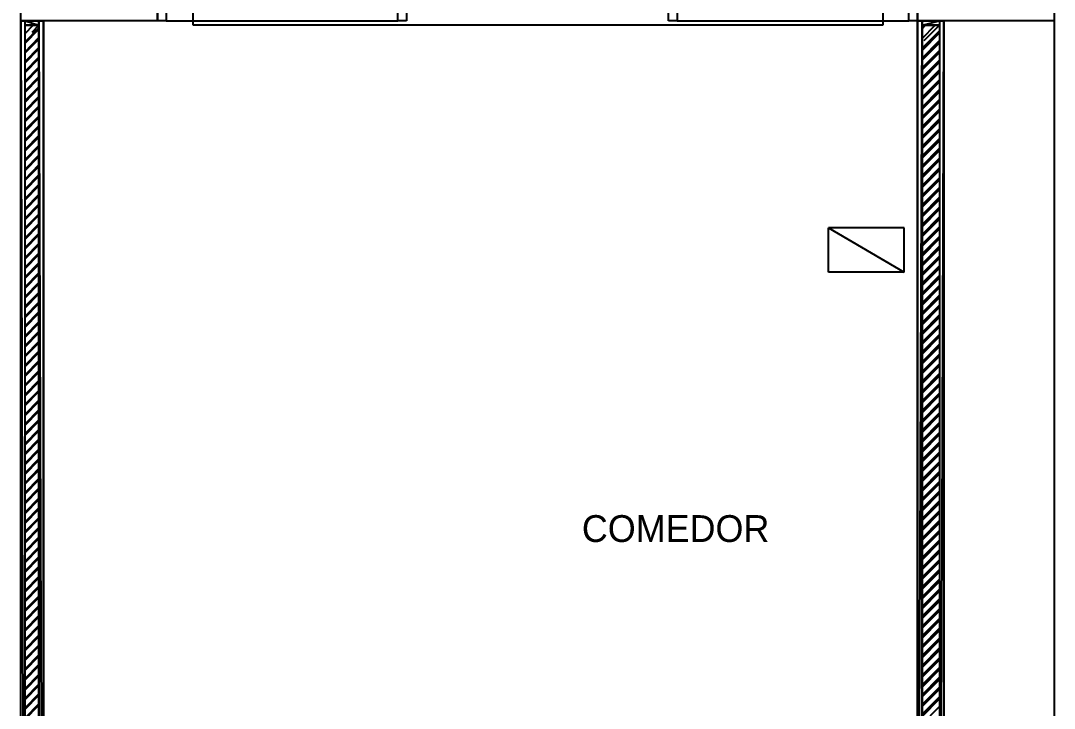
# Model space of a CAD drawing. Header units: millimetres. Extents: x 7649 to 34105, y 3983 to 25377.
# Drawn here: x 28188 to 34105, y 16697 to 20638 of the extents above; entities that cross this region are included whole.
import ezdxf

# ---------------------------------------------------------------- set-up
doc = ezdxf.new("R2010")
doc.units = ezdxf.units.MM

msp = doc.modelspace()

# ---------------------------------------------------------------- linework, layer by layer
at = {"layer": 'GEOMETRY', "color": 7}
for p, q in [((34105.14444, 21876.45556), (34105.14444, 5374.92222)), ((29175.95694, 20611.74722), (29175.95694, 20680.53889)), ((33122.48194, 20680.53889), (33122.48194, 20611.74722)), ((28188.00278, 12918.19306), (28188.00278, 20636.61806)), ((28188.00278, 20636.61806), (28212.87361, 12918.19306)), ((28188.00278, 20636.61806), (28212.87361, 12918.19306)), ((28212.87361, 20636.61806), (28188.00278, 20636.61806)), ((28212.87361, 12918.19306), (28212.87361, 20636.61806)), ((28212.87361, 20611.74722), (28212.87361, 20636.61806)), ((28212.87361, 20636.61806), (28292.77778, 20611.74722)), ((28212.87361, 20636.61806), (28292.77778, 20611.74722)), ((28292.77778, 20636.61806), (28212.87361, 20636.61806)), ((28292.77778, 20611.74722), (28212.87361, 20611.74722)), ((28212.87361, 20564.65139), (28259.96944, 20611.74722)), ((28212.87361, 20515.96806), (28292.77778, 20596.40139)), ((28253.61944, 20572.05972), (28292.77778, 20611.74722)), ((28292.77778, 20611.74722), (28292.77778, 20636.61806)), ((28292.77778, 12918.19306), (28292.77778, 20636.61806)), ((28292.77778, 20636.61806), (28318.17778, 12918.19306)), ((28292.77778, 20636.61806), (28318.17778, 12918.19306)), ((28318.17778, 20636.61806), (28292.77778, 20636.61806)), ((28318.17778, 12918.19306), (28318.17778, 20636.61806)), ((29020.38194, 20636.61806), (30346.47361, 20636.61806)), ((33122.48194, 20611.74722), (29175.95694, 20611.74722)), ((31946.67361, 20636.61806), (33272.76528, 20636.61806)), ((33322.50694, 20636.61806), (33322.50694, 13376.45139)), ((33322.50694, 13376.45139), (33347.90694, 20636.61806)), ((33347.90694, 20636.61806), (33322.50694, 20636.61806)), ((33322.50694, 13376.45139), (33347.90694, 20636.61806)), ((33347.90694, 20636.61806), (33347.90694, 13376.45139)), ((33347.90694, 20636.61806), (33347.90694, 20611.74722)), ((33347.90694, 20611.74722), (33447.91944, 20636.61806)), ((33447.91944, 20636.61806), (33347.90694, 20636.61806)), ((33347.90694, 20611.74722), (33447.91944, 20636.61806)), ((33447.91944, 20611.74722), (33347.90694, 20611.74722)), ((33347.90694, 20591.63889), (33367.48611, 20611.74722)), ((33347.90694, 20535.54722), (33423.57778, 20611.74722)), ((33359.54861, 20523.37639), (33447.91944, 20611.74722)), ((33415.64028, 20579.46806), (33447.91944, 20611.74722)), ((33447.91944, 20636.61806), (33447.91944, 20611.74722)), ((33447.91944, 20636.61806), (33447.91944, 13376.45139)), ((33447.91944, 13376.45139), (33472.79028, 20636.61806)), ((33472.79028, 20636.61806), (33447.91944, 20636.61806)), ((33447.91944, 13376.45139), (33472.79028, 20636.61806)), ((33472.79028, 20636.61806), (33472.79028, 13376.45139)), ((28212.87361, 20508.55972), (28292.77778, 20588.46389)), ((28212.87361, 20459.87639), (28292.77778, 20540.30972)), ((33347.90694, 20479.45556), (33447.91944, 20579.46806)), ((33347.90694, 20467.28472), (33447.91944, 20567.29722)), ((28212.87361, 20452.46806), (28292.77778, 20532.37222)), ((28212.87361, 20403.78472), (28292.77778, 20483.68889)), ((28212.87361, 20396.37639), (28292.77778, 20476.28056)), ((33347.90694, 20423.36389), (33447.91944, 20523.37639)), ((33347.90694, 20411.19306), (33447.91944, 20511.20556)), ((28212.87361, 20347.69306), (28292.77778, 20427.59722)), ((28212.87361, 20340.28472), (28292.77778, 20420.18889)), ((33347.90694, 20367.27222), (33447.91944, 20467.28472)), ((33347.90694, 20355.10139), (33447.91944, 20455.11389)), ((28212.87361, 20291.60139), (28292.77778, 20371.50556)), ((28212.87361, 20284.19306), (28292.77778, 20364.09722)), ((33347.90694, 20311.18056), (33447.91944, 20411.19306)), ((33347.90694, 20299.00972), (33447.91944, 20399.02222)), ((33347.90694, 20255.08889), (33447.91944, 20355.10139)), ((28212.87361, 20235.50972), (28292.77778, 20315.41389)), ((28212.87361, 20228.10139), (28292.77778, 20308.00556)), ((33347.90694, 20242.91806), (33447.91944, 20342.93056)), ((33347.90694, 20198.99722), (33447.91944, 20299.00972)), ((28212.87361, 20179.41806), (28292.77778, 20259.32222)), ((28212.87361, 20171.48056), (28292.77778, 20251.91389)), ((33347.90694, 20186.82639), (33447.91944, 20286.83889)), ((33347.90694, 20142.90556), (33447.91944, 20242.91806)), ((28212.87361, 20123.32639), (28292.77778, 20203.23056)), ((28212.87361, 20115.38889), (28292.77778, 20195.82222)), ((33347.90694, 20130.73472), (33447.91944, 20230.74722)), ((33347.90694, 20086.81389), (33447.91944, 20186.82639)), ((28212.87361, 20067.23472), (28292.77778, 20147.13889)), ((28212.87361, 20059.29722), (28292.77778, 20139.73056)), ((33347.90694, 20074.64306), (33447.91944, 20174.65556)), ((33347.90694, 20030.72222), (33447.91944, 20130.73472)), ((33347.90694, 20018.55139), (33447.91944, 20118.56389)), ((28212.87361, 20011.14306), (28292.77778, 20091.04722)), ((28212.87361, 20003.20556), (28292.77778, 20083.10972)), ((33347.90694, 19974.63056), (33447.91944, 20074.64306)), ((33347.90694, 19961.93056), (33447.91944, 20061.94306)), ((28212.87361, 19955.05139), (28292.77778, 20034.95556)), ((28212.87361, 19947.11389), (28292.77778, 20027.01806)), ((33347.90694, 19918.53889), (33447.91944, 20018.55139)), ((33347.90694, 19905.83889), (33447.91944, 20005.85139)), ((28212.87361, 19898.95972), (28292.77778, 19978.86389)), ((28212.87361, 19891.02222), (28292.77778, 19970.92639)), ((33347.90694, 19862.44722), (33447.91944, 19962.45972)), ((33347.90694, 19849.74722), (33447.91944, 19949.75972)), ((28212.87361, 19842.86806), (28292.77778, 19922.77222)), ((28212.87361, 19834.93056), (28292.77778, 19914.83472)), ((33347.90694, 19806.35556), (33447.91944, 19906.36806)), ((33347.90694, 19793.65556), (33447.91944, 19893.66806)), ((28212.87361, 19786.77639), (28292.77778, 19866.68056)), ((28212.87361, 19778.83889), (28292.77778, 19858.74306)), ((33347.90694, 19749.73472), (33447.91944, 19849.74722)), ((33347.90694, 19737.56389), (33447.91944, 19837.57639)), ((28212.87361, 19730.15556), (28292.77778, 19810.58889)), ((28212.87361, 19722.74722), (28292.77778, 19802.65139)), ((33347.90694, 19693.64306), (33447.91944, 19793.65556)), ((33347.90694, 19681.47222), (33447.91944, 19781.48472)), ((28212.87361, 19674.06389), (28292.77778, 19754.49722)), ((28212.87361, 19666.65556), (28292.77778, 19746.55972)), ((33347.90694, 19637.55139), (33447.91944, 19737.56389)), ((33347.90694, 19625.38056), (33447.91944, 19725.39306)), ((28212.87361, 19617.97222), (28292.77778, 19698.40556)), ((28212.87361, 19610.56389), (28292.77778, 19690.46806)), ((33347.90694, 19581.45972), (33447.91944, 19681.47222)), ((33347.90694, 19569.28889), (33447.91944, 19669.30139)), ((28212.87361, 19561.88056), (28292.77778, 19641.78472)), ((28212.87361, 19554.47222), (28292.77778, 19634.37639)), ((33347.90694, 19525.36806), (33447.91944, 19625.38056)), ((33347.90694, 19513.19722), (33447.91944, 19613.20972)), ((28212.87361, 19505.78889), (28292.77778, 19585.69306)), ((28212.87361, 19498.38056), (28292.77778, 19578.28472)), ((28212.87361, 19449.69722), (28292.77778, 19529.60139)), ((33347.90694, 19469.27639), (33447.91944, 19569.28889)), ((33347.90694, 19457.10556), (33447.91944, 19557.11806)), ((28212.87361, 19442.28889), (28292.77778, 19522.19306)), ((28212.87361, 19393.60556), (28292.77778, 19473.50972)), ((33347.90694, 19413.18472), (33447.91944, 19513.19722)), ((33347.90694, 19401.01389), (33447.91944, 19501.02639)), ((28212.87361, 19386.19722), (28292.77778, 19466.10139)), ((28212.87361, 19337.51389), (28292.77778, 19417.41806)), ((28212.87361, 19329.57639), (28292.77778, 19410.00972)), ((33245.77778, 19450.75556), (32812.91944, 19450.75556)), ((32812.91944, 19450.75556), (33245.77778, 19196.22639)), ((32812.91944, 19450.75556), (33245.77778, 19196.22639)), ((32812.91944, 19196.22639), (32812.91944, 19450.75556)), ((33245.77778, 19196.22639), (33245.77778, 19450.75556)), ((33347.90694, 19357.09306), (33447.91944, 19457.10556)), ((33347.90694, 19344.92222), (33447.91944, 19444.93472)), ((28212.87361, 19281.42222), (28292.77778, 19361.32639)), ((28212.87361, 19273.48472), (28292.77778, 19353.91806)), ((33347.90694, 19301.00139), (33447.91944, 19401.01389)), ((33347.90694, 19288.83056), (33447.91944, 19388.84306)), ((28212.87361, 19225.33056), (28292.77778, 19305.23472)), ((28212.87361, 19217.39306), (28292.77778, 19297.82639)), ((33347.90694, 19244.90972), (33447.91944, 19344.92222)), ((33347.90694, 19232.73889), (33447.91944, 19332.75139)), ((28212.87361, 19169.23889), (28292.77778, 19249.14306)), ((28212.87361, 19161.30139), (28292.77778, 19241.20556)), ((33347.90694, 19188.81806), (33447.91944, 19288.83056)), ((33347.90694, 19176.64722), (33447.91944, 19276.65972)), ((33347.90694, 19132.72639), (33447.91944, 19232.73889)), ((28212.87361, 19113.14722), (28292.77778, 19193.05139)), ((28212.87361, 19105.20972), (28292.77778, 19185.11389)), ((33245.77778, 19196.22639), (32812.91944, 19196.22639)), ((33347.90694, 19120.55556), (33447.91944, 19220.03889)), ((33347.90694, 19076.63472), (33447.91944, 19176.64722)), ((28212.87361, 19057.05556), (28292.77778, 19136.95972)), ((28212.87361, 19049.11806), (28292.77778, 19129.02222)), ((33347.90694, 19063.93472), (33447.91944, 19163.94722)), ((33347.90694, 19020.54306), (33447.91944, 19120.55556)), ((28212.87361, 19000.96389), (28292.77778, 19080.86806)), ((28212.87361, 18993.02639), (28292.77778, 19072.93056)), ((33347.90694, 19007.84306), (33447.91944, 19107.85556)), ((33347.90694, 18964.45139), (33447.91944, 19064.46389)), ((28212.87361, 18944.87222), (28292.77778, 19024.77639)), ((28212.87361, 18936.93472), (28292.77778, 19016.83889)), ((33347.90694, 18951.75139), (33447.91944, 19051.76389)), ((33347.90694, 18907.83056), (33447.91944, 19007.84306)), ((33347.90694, 18895.65972), (33447.91944, 18995.67222)), ((28212.87361, 18888.25139), (28292.77778, 18968.68472)), ((28212.87361, 18880.84306), (28292.77778, 18960.74722)), ((33347.90694, 18851.73889), (33447.91944, 18951.75139)), ((33347.90694, 18839.56806), (33447.91944, 18939.58056)), ((28212.87361, 18832.15972), (28292.77778, 18912.59306)), ((28212.87361, 18824.75139), (28292.77778, 18904.65556)), ((33347.90694, 18795.64722), (33447.91944, 18895.65972)), ((33347.90694, 18783.47639), (33447.91944, 18883.48889)), ((28212.87361, 18776.06806), (28292.77778, 18856.50139)), ((28212.87361, 18768.65972), (28292.77778, 18848.56389)), ((33347.90694, 18739.55556), (33447.91944, 18839.56806)), ((33347.90694, 18727.38472), (33447.91944, 18827.39722)), ((28212.87361, 18719.97639), (28292.77778, 18799.88056)), ((28212.87361, 18712.56806), (28292.77778, 18792.47222)), ((33347.90694, 18683.46389), (33447.91944, 18783.47639)), ((33347.90694, 18671.29306), (33447.91944, 18771.30556)), ((28212.87361, 18663.88472), (28292.77778, 18743.78889)), ((28212.87361, 18656.47639), (28292.77778, 18736.38056)), ((33347.90694, 18627.37222), (33447.91944, 18727.38472)), ((33347.90694, 18615.20139), (33447.91944, 18715.21389)), ((28212.87361, 18607.79306), (28292.77778, 18687.69722)), ((28212.87361, 18600.38472), (28292.77778, 18680.28889)), ((33347.90694, 18571.28056), (33447.91944, 18671.29306)), ((33347.90694, 18559.10972), (33447.91944, 18659.12222)), ((28212.87361, 18551.70139), (28292.77778, 18631.60556)), ((28212.87361, 18544.29306), (28292.77778, 18624.19722)), ((33347.90694, 18515.18889), (33447.91944, 18615.20139)), ((33347.90694, 18503.01806), (33447.91944, 18603.03056)), ((28212.87361, 18495.60972), (28292.77778, 18575.51389)), ((28212.87361, 18487.67222), (28292.77778, 18568.10556)), ((33347.90694, 18459.09722), (33447.91944, 18559.10972)), ((33347.90694, 18446.92639), (33447.91944, 18546.93889)), ((28212.87361, 18439.51806), (28292.77778, 18519.42222)), ((28212.87361, 18431.58056), (28292.77778, 18512.01389)), ((28212.87361, 18383.42639), (28292.77778, 18463.33056)), ((33347.90694, 18403.00556), (33447.91944, 18503.01806)), ((33347.90694, 18390.83472), (33447.91944, 18490.84722)), ((28212.87361, 18375.48889), (28292.77778, 18455.92222)), ((28212.87361, 18327.33472), (28292.77778, 18407.23889)), ((33347.90694, 18346.91389), (33447.91944, 18446.92639)), ((33347.90694, 18334.74306), (33447.91944, 18434.75556)), ((28212.87361, 18319.39722), (28292.77778, 18399.30139)), ((28212.87361, 18271.24306), (28292.77778, 18351.14722)), ((28212.87361, 18263.30556), (28292.77778, 18343.20972)), ((33347.90694, 18290.82222), (33447.91944, 18390.83472)), ((33347.90694, 18278.65139), (33447.91944, 18378.13472)), ((28212.87361, 18215.15139), (28292.77778, 18295.05556)), ((28212.87361, 18207.21389), (28292.77778, 18287.11806)), ((33347.90694, 18234.73056), (33447.91944, 18334.74306)), ((33347.90694, 18222.03056), (33447.91944, 18322.04306)), ((28212.87361, 18159.05972), (28292.77778, 18238.96389)), ((28212.87361, 18151.12222), (28292.77778, 18231.02639)), ((33347.90694, 18178.63889), (33447.91944, 18278.65139)), ((33347.90694, 18165.93889), (33447.91944, 18265.95139)), ((28212.87361, 18102.96806), (28292.77778, 18182.87222)), ((28212.87361, 18095.03056), (28292.77778, 18174.93472)), ((33347.90694, 18122.54722), (33447.91944, 18222.55972)), ((33347.90694, 18109.84722), (33447.91944, 18209.85972)), ((33347.90694, 18065.92639), (33447.91944, 18165.93889)), ((28212.87361, 18046.87639), (28292.77778, 18126.78056)), ((28212.87361, 18038.93889), (28292.77778, 18118.84306)), ((33347.90694, 18053.75556), (33447.91944, 18153.76806)), ((33347.90694, 18009.83472), (33447.91944, 18109.84722)), ((28212.87361, 17990.25556), (28292.77778, 18070.68889)), ((28212.87361, 17982.84722), (28292.77778, 18062.75139)), ((33347.90694, 17997.66389), (33447.91944, 18097.67639)), ((33347.90694, 17953.74306), (33447.91944, 18053.75556)), ((28212.87361, 17934.16389), (28292.77778, 18014.59722)), ((28212.87361, 17926.75556), (28292.77778, 18006.65972)), ((33347.90694, 17941.57222), (33447.91944, 18041.58472)), ((33347.90694, 17897.65139), (33447.91944, 17997.66389)), ((28212.87361, 17878.07222), (28292.77778, 17957.97639)), ((28212.87361, 17870.66389), (28292.77778, 17950.56806)), ((33347.90694, 17885.48056), (33447.91944, 17985.49306)), ((33347.90694, 17841.55972), (33447.91944, 17941.57222)), ((33347.90694, 17829.38889), (33447.91944, 17929.40139)), ((28212.87361, 17821.98056), (28292.77778, 17901.88472)), ((28212.87361, 17814.57222), (28292.77778, 17894.47639)), ((33347.90694, 17785.46806), (33447.91944, 17885.48056)), ((33347.90694, 17773.29722), (33447.91944, 17873.30972)), ((28212.87361, 17765.88889), (28292.77778, 17845.79306)), ((28212.87361, 17758.48056), (28292.77778, 17838.38472)), ((33347.90694, 17729.37639), (33447.91944, 17829.38889)), ((33347.90694, 17717.20556), (33447.91944, 17817.21806)), ((28212.87361, 17709.79722), (28292.77778, 17789.70139)), ((28212.87361, 17702.38889), (28292.77778, 17782.29306)), ((33347.90694, 17673.28472), (33447.91944, 17773.29722)), ((33347.90694, 17661.11389), (33447.91944, 17761.12639)), ((28212.87361, 17653.70556), (28292.77778, 17733.60972)), ((28212.87361, 17645.76806), (28292.77778, 17726.20139)), ((33347.90694, 17617.19306), (33447.91944, 17717.20556)), ((33347.90694, 17605.02222), (33447.91944, 17705.03472)), ((28212.87361, 17597.61389), (28292.77778, 17677.51806)), ((28212.87361, 17589.67639), (28292.77778, 17670.10972)), ((33347.90694, 17561.10139), (33447.91944, 17661.11389)), ((33347.90694, 17548.93056), (33447.91944, 17648.94306)), ((28212.87361, 17541.52222), (28292.77778, 17621.42639)), ((28212.87361, 17533.58472), (28292.77778, 17614.01806)), ((33347.90694, 17505.00972), (33447.91944, 17605.02222)), ((33347.90694, 17492.83889), (33447.91944, 17592.85139)), ((28212.87361, 17485.43056), (28292.77778, 17565.33472)), ((28212.87361, 17477.49306), (28292.77778, 17557.39722)), ((33347.90694, 17448.91806), (33447.91944, 17548.93056)), ((33347.90694, 17436.74722), (33447.91944, 17536.75972)), ((28212.87361, 17429.33889), (28292.77778, 17509.24306)), ((28212.87361, 17421.40139), (28292.77778, 17501.30556)), ((33347.90694, 17392.82639), (33447.91944, 17492.83889)), ((33347.90694, 17380.12639), (33447.91944, 17480.13889)), ((28212.87361, 17373.24722), (28292.77778, 17453.15139)), ((28212.87361, 17365.30972), (28292.77778, 17445.21389)), ((28212.87361, 17317.15556), (28292.77778, 17397.05972)), ((33347.90694, 17336.73472), (33447.91944, 17436.74722)), ((33347.90694, 17324.03472), (33447.91944, 17424.04722)), ((28212.87361, 17309.21806), (28292.77778, 17389.12222)), ((28212.87361, 17261.06389), (28292.77778, 17340.96806)), ((33347.90694, 17280.64306), (33447.91944, 17380.65556)), ((33347.90694, 17267.94306), (33447.91944, 17367.95556)), ((28212.87361, 17253.12639), (28292.77778, 17333.03056)), ((28212.87361, 17204.97222), (28292.77778, 17284.87639)), ((33347.90694, 17224.55139), (33447.91944, 17324.03472)), ((33347.90694, 17211.85139), (33447.91944, 17311.86389)), ((28212.87361, 17197.03472), (28292.77778, 17276.93889)), ((28212.87361, 17148.35139), (28292.77778, 17228.78472)), ((28212.87361, 17140.94306), (28292.77778, 17220.84722)), ((33347.90694, 17167.93056), (33447.91944, 17267.94306)), ((33347.90694, 17155.75972), (33447.91944, 17255.77222)), ((28212.87361, 17092.25972), (28292.77778, 17172.69306)), ((28212.87361, 17084.85139), (28292.77778, 17164.75556)), ((33347.90694, 17111.83889), (33447.91944, 17211.85139)), ((33347.90694, 17099.66806), (33447.91944, 17199.68056)), ((28212.87361, 17036.16806), (28292.77778, 17116.07222)), ((28212.87361, 17028.75972), (28292.77778, 17108.66389)), ((33347.90694, 17055.74722), (33447.91944, 17155.75972)), ((33347.90694, 17043.57639), (33447.91944, 17143.58889)), ((28212.87361, 16980.07639), (28292.77778, 17059.98056)), ((28212.87361, 16972.66806), (28292.77778, 17052.57222)), ((33347.90694, 16999.65556), (33447.91944, 17099.66806)), ((33347.90694, 16987.48472), (33447.91944, 17087.49722)), ((33347.90694, 16943.56389), (33447.91944, 17043.57639)), ((28212.87361, 16923.98472), (28292.77778, 17003.88889)), ((28212.87361, 16916.57639), (28292.77778, 16996.48056)), ((33347.90694, 16931.39306), (33447.91944, 17031.40556)), ((33347.90694, 16887.47222), (33447.91944, 16987.48472)), ((28212.87361, 16867.89306), (28292.77778, 16947.79722)), ((28212.87361, 16860.48472), (28292.77778, 16940.38889)), ((33347.90694, 16875.30139), (33447.91944, 16975.31389)), ((33347.90694, 16831.38056), (33447.91944, 16931.39306)), ((28212.87361, 16811.80139), (28292.77778, 16891.70556)), ((28212.87361, 16803.86389), (28292.77778, 16884.29722)), ((33347.90694, 16819.20972), (33447.91944, 16919.22222)), ((33347.90694, 16775.28889), (33447.91944, 16875.30139)), ((28212.87361, 16755.70972), (28292.77778, 16835.61389)), ((28212.87361, 16747.77222), (28292.77778, 16828.20556)), ((33347.90694, 16763.11806), (33447.91944, 16863.13056)), ((33347.90694, 16719.19722), (33447.91944, 16819.20972)), ((33347.90694, 16707.02639), (33447.91944, 16807.03889)), ((28212.87361, 16699.61806), (28292.77778, 16779.52222)), ((28212.87361, 16691.68056), (28292.77778, 16772.11389)), ((33347.90694, 16663.10556), (33447.91944, 16763.11806)), ((33347.90694, 16650.93472), (33447.91944, 16750.94722)), ((28212.87361, 16643.52639), (28292.77778, 16723.43056)), ((28212.87361, 16635.58889), (28292.77778, 16715.49306)), ((33347.90694, 16607.01389), (33447.91944, 16707.02639))]:
    msp.add_line(p, q, dxfattribs=at)
at = {"layer": 'RECTANGLES', "color": 7}
for p, q in [((28188.00278, 20636.61806), (28188.00278, 21376.92222)), ((28970.64028, 21376.92222), (28970.64028, 20636.61806)), ((33322.50694, 20636.61806), (33322.50694, 21376.92222)), ((34105.14444, 21376.92222), (34105.14444, 20636.61806)), ((28970.64028, 20636.61806), (28970.64028, 20786.90139)), ((29020.38194, 20786.90139), (29020.38194, 20636.61806)), ((30346.47361, 20636.61806), (30346.47361, 20786.90139)), ((30396.74444, 20786.90139), (30396.74444, 20636.61806)), ((31896.40278, 20636.61806), (31896.40278, 20786.90139)), ((31946.67361, 20786.90139), (31946.67361, 20636.61806)), ((33272.76528, 20636.61806), (33272.76528, 20786.90139)), ((33322.50694, 20786.90139), (33322.50694, 20636.61806)), ((28970.64028, 20636.61806), (28188.00278, 20636.61806)), ((28188.00278, 20636.61806), (28318.17778, 20636.61806)), ((28188.00278, 12918.19306), (28188.00278, 20636.61806)), ((28212.87361, 20611.74722), (28292.77778, 20611.74722)), ((28212.87361, 12943.06389), (28212.87361, 20611.74722)), ((28292.77778, 20611.74722), (28292.77778, 12943.06389)), ((28318.17778, 20636.61806), (28318.17778, 12918.19306)), ((29020.38194, 20636.61806), (28970.64028, 20636.61806)), ((30396.74444, 20636.61806), (30346.47361, 20636.61806)), ((31946.67361, 20636.61806), (31896.40278, 20636.61806)), ((33322.50694, 20636.61806), (33272.76528, 20636.61806)), ((34105.14444, 20636.61806), (33322.50694, 20636.61806)), ((33322.50694, 20636.61806), (33472.79028, 20636.61806)), ((33322.50694, 13376.45139), (33322.50694, 20636.61806)), ((33347.90694, 20611.74722), (33447.91944, 20611.74722)), ((33347.90694, 13401.85139), (33347.90694, 20611.74722)), ((33447.91944, 20611.74722), (33447.91944, 13401.85139)), ((33472.79028, 20636.61806), (33472.79028, 13376.45139))]:
    msp.add_line(p, q, dxfattribs=at)

# ---------------------------------------------------------------- texts
at = {"layer": 'TEXT'}
msp.add_text('COMEDOR', height=153.66947, dxfattribs=at).set_placement((31400.57361, 17650.53913))

doc.saveas('drawing.dxf')
